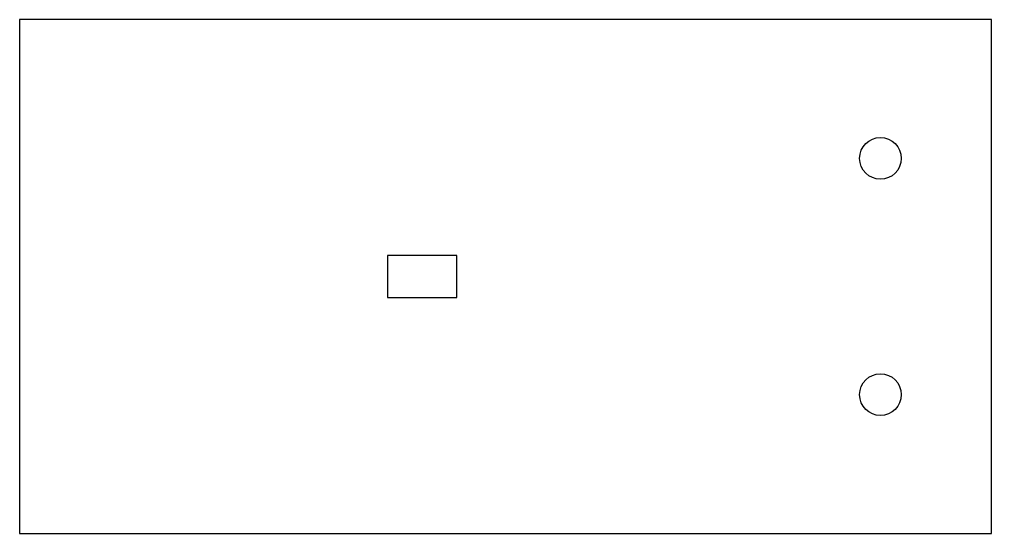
# Model space of a CAD drawing. Header units: millimetres. Extents: x -31.2 to 38.8, y -37 to 0.
import ezdxf

# ---------------------------------------------------------------- set-up
doc = ezdxf.new("R2010")
doc.units = ezdxf.units.MM
doc.layers.get('0').update_dxf_attribs({"linetype": 'CONTINUOUS'})

msp = doc.modelspace()

# ---------------------------------------------------------------- linework, layer by layer
msp.add_line((38.82, 0), (30.82, 0))
for points in [[(38.82, -37), (38.82, 0), (-31.18, 0), (-31.18, -37)], [(0.32, -17), (-4.68, -17), (-4.68, -20), (0.32, -20)]]:
    msp.add_lwpolyline(points, close=True)
for centre in [(30.82, -10), (30.82, -27)]:
    msp.add_circle(centre, 1.5)

doc.saveas('drawing.dxf')
